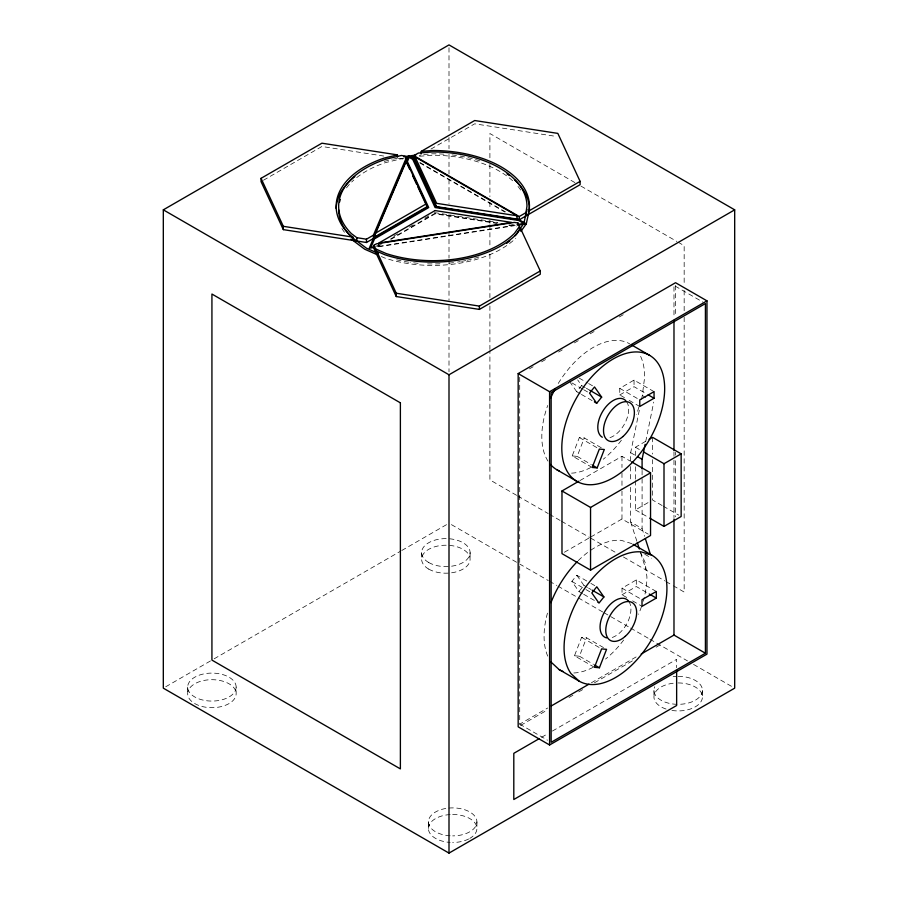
<?xml version="1.0" encoding="UTF-8"?>
<svg xmlns="http://www.w3.org/2000/svg" width="898" height="898" viewBox="0 0 898 898"><rect width="100%" height="100%" fill="white"/><g stroke="black" fill="none" stroke-linecap="round" stroke-linejoin="round"><path stroke-width="0.67" stroke-dasharray="4.49 3.37" d="M630.665 461.011L630.665 452.693L639.814 407.759M641.475 399.588L643.125 391.506M645.696 441.591L653.733 402.102M638.905 406.951L637.771 410.756A72.727 41.981 -60 0 1 636.267 414.449M592.209 467.465L572.217 455.926L579.356 437.517L584.306 437.955L604.298 449.505M572.217 455.926L577.156 456.364L584.306 437.955M594.465 667.304L574.473 655.765L581.612 637.356L586.562 637.793L606.554 649.344M574.473 655.765L579.423 656.202L586.562 637.793M580.243 393.762L576.718 391.719L581.668 385.568L577.695 379.921M582.499 593.6L578.974 591.558L571.835 581.399L576.785 575.248L589.717 582.712M578.974 591.558L583.925 585.406L576.785 575.248M263.44 180.251L321.911 146.486L383.715 156.05M419.265 155.814L421.229 154.681M430.95 149.068L474.694 123.823L556.446 136.462M375.791 246.479L379.383 244.402M393.751 236.107L398.544 233.345M409.32 227.115L414.113 224.354M424.889 218.135L429.682 215.363M381.201 244.368L376.43 247.13L516.922 225.319M390.731 238.868L434.845 213.398L497.93 223.164M378.821 243.032L378.821 246.333L381.212 244.952M390.787 239.418L435.059 213.859L496.594 223.389M529.438 368.865L533.086 366.766M541.584 361.849L546.444 359.043M558.59 352.038L562.238 349.928M574.383 342.913L579.244 340.106M590.177 333.798L595.037 330.992M619.328 316.972L624.189 314.165M624.469 397.657L619.766 394.94L619.766 388.34L634.044 380.101L654.047 391.64M619.766 394.94L634.044 386.69L646.987 394.166M165.737 686.768L212.949 659.514M214.162 658.806L400.575 551.181M401.788 550.485L447.788 523.927M635.436 455.589L635.436 447.238L646.863 440.637M579.973 480.565L621.977 456.319L630.306 461.134M635.436 480.666L635.436 509.918L649.153 501.993M564.382 552.248L589.582 537.7M590.772 537.004L621.977 518.999L648.165 534.119M626.725 597.496L622.022 594.779L622.022 588.179L636.3 579.928L656.303 591.479M622.022 594.779L636.3 586.529L648.064 593.32M519.717 377.272L519.717 724.147L547.657 708.017M591.389 682.772L637.546 656.124M520.582 725.449L547.219 710.071M569.006 697.488L573.856 694.693M578.694 691.898L583.532 689.103M594.431 682.806L633.169 660.445M656.169 647.166L661.018 644.371M541.55 737.314L547.578 733.834M552.405 731.051L676.643 659.323L676.643 667.719M384.198 161.382L392.145 159.462M393.47 159.137L397.444 158.171M404.01 158.138L385.444 162.628A94.155 54.363 0 0 0 354.811 179.151M378.821 246.333L511.636 225.712L508.897 225.286M423.733 154.49L432.477 153.805A96.658 55.799 0 0 1 446.497 154.366M419.624 156.252L432.477 155.242A94.155 54.363 0 0 1 513.297 181.396M398.409 158.329L403.819 159.159M434.464 212.602L497.851 222.401M511.636 224.534L514.386 224.96M508.897 224.859L516.777 226.083M631.855 543.638L621.214 540.349A72.727 41.981 -60 0 0 589.907 550.822M381.336 256.525L384.771 258.029A96.658 55.799 0 0 0 515.778 238.239M574.888 182.586L489.904 133.521L489.904 158.766M580.961 186.099L676.879 241.472M678.091 242.168L684.164 245.682L684.164 284.947M675.195 286.103L702.999 302.155M419.882 162.459L505.911 212.119M419.961 163.032L504.901 212.074M645.729 397.488L642.306 395.502L644.663 377.093A72.727 41.981 -60 0 0 639.185 353.588M619.766 388.34L639.758 399.891M629.172 400.373L639.758 406.491M579.232 378.125L587.46 382.874M588.639 383.558L594.521 386.948M581.668 385.568L585.193 387.61M586.372 388.284L589.896 390.327M571.925 382.918L582.51 389.036M583.689 389.71L589.571 393.111M581.421 394.435L593.185 401.238M635.436 447.238L640.195 449.988M630.665 452.693L636.379 455.993M579.356 437.517L599.348 449.067M577.156 456.364L591.277 464.513M662.107 505.518L652.577 500.018L652.577 459.63M663.296 506.203L678.765 515.138M635.436 509.918L648.536 517.472M630.665 487.333L630.665 521.974L642.092 528.574L644.573 536.297M644.764 554.212L651.622 558.174M516.608 495.314L489.904 479.891L489.904 350.882M517.82 496.022L548.184 513.544M549.396 514.24L560.318 520.548M561.531 521.255L589.458 537.374M590.671 538.082L617.386 553.494M623.459 557.007L664.733 580.838M665.957 581.534L672.018 585.047M673.242 585.743L684.164 592.051L684.164 317.196M622.022 588.179L639.668 598.371M632.607 600.885L642.014 606.318M590.895 583.397L596.777 586.787M583.925 585.406L587.449 587.438M588.628 588.123L590.985 589.481M571.835 581.399L584.778 588.875M585.945 589.548L591.827 592.949M583.678 594.274L597.799 602.423M451.425 524.623L548.263 580.535M549.475 581.231L556.738 585.429M557.95 586.125L602.738 611.987M603.95 612.683L629.363 627.354M630.576 628.061L648.738 638.545M649.95 639.241L687.475 660.906M693.525 664.397L732.263 686.768M581.612 637.356L601.615 648.895M579.423 656.202L593.533 664.352M519.717 724.147L547.522 740.199M569.579 381.56L576.718 391.719M640.195 551.574L645.168 562.575L646.919 576.931A72.727 41.981 -60 0 1 644.596 595.924M630.665 521.974L636.884 541.281M640.611 552.876L646.044 569.747M678.181 676.34A24.246 13.998 0 0 1 702.427 690.337L702.427 696.927M684.164 290.548L684.164 311.584M675.543 285.519L675.543 316.354M675.543 452.334L675.543 455.14M675.543 460.753L675.543 516.821M673.983 286.81L673.983 317.578M673.983 451.851L673.983 458.844M673.983 460.247L673.983 517.596M653.946 690.337L653.946 696.927M652.577 437.337L652.577 454.051M642.092 470.384L642.092 477.309M642.092 478.69L642.092 528.574M636.3 579.928L636.3 586.529M635.436 466.736L635.436 479.274M634.044 380.101L634.044 386.69M630.665 466.556L630.665 481.788M621.977 456.319L621.977 467.465M621.977 473.033L621.977 489.747M621.977 491.139L621.977 518.999M489.904 164.368L489.904 196.628M489.904 202.23L489.904 209.245M489.904 220.47L489.904 223.265M489.904 224.668L489.904 247.107M489.904 254.123L489.904 297.597M489.904 306.005L489.904 349.479M476.917 821.883L476.917 828.484M470.103 552.607L470.103 559.207M449 47.706L449 131.871M449 137.484L449 148.698M449 154.31L449 173.954M449 179.555L449 203.408M449 214.633L449 230.056M449 231.459L449 258.108M449 259.511L449 300.19M449 305.803L449 371.727M428.425 821.883L428.425 828.484A24.246 13.998 0 0 0 450.145 842.403M421.611 552.607L421.611 559.207M236.152 687.082A24.246 13.998 0 0 1 199.794 699.205A24.246 13.998 0 0 1 199.794 674.97A24.246 13.998 0 0 1 236.152 687.082L236.152 693.683A24.246 13.998 0 0 1 199.794 705.806A24.246 13.998 0 0 1 199.794 681.56A24.246 13.998 0 0 1 236.152 693.683M187.671 687.082L187.671 693.683M448.877 808.065A24.246 13.998 0 0 1 476.838 820.783A24.246 13.998 0 0 1 452.671 835.881M450.145 835.802A24.246 13.998 0 0 1 428.503 822.983A24.246 13.998 0 0 1 446.396 808.368M702.427 690.337A24.246 13.998 0 0 1 678.181 704.324M676.924 704.313A24.246 13.998 0 0 1 654.765 686.712M673.141 676.643A24.246 13.998 0 0 1 676.924 676.362M452.671 814.486A24.246 13.998 0 0 1 475.064 823.129A24.246 13.998 0 0 1 469.811 838.384M468.655 839.001A24.246 13.998 0 0 1 452.671 842.481M428.425 828.484A24.246 13.998 0 0 1 450.145 814.565M678.181 682.94A24.246 13.998 0 0 1 702.214 698.756A24.246 13.998 0 0 1 671.906 710.453M666.058 709.05A24.246 13.998 0 0 1 654.608 693.66A24.246 13.998 0 0 1 676.924 682.951M626.613 401.687A21.844 12.606 -60 0 1 625.491 422.105A21.844 12.606 -60 0 1 609.237 437.865M621.394 440.211A72.727 41.981 -60 0 1 603.288 459.215M590.805 467.499A72.727 41.981 -60 0 1 571.498 473.145M547.982 461.101A72.727 41.981 -60 0 1 547.713 405.458M558.253 383.468A72.727 41.981 -60 0 1 629.599 343.799M628.869 601.525A21.844 12.606 -60 0 1 627.747 621.944A21.844 12.606 -60 0 1 611.504 637.692M644.281 597.237A72.727 41.981 -60 0 1 643.204 601.245M641.498 606.61A72.727 41.981 -60 0 1 638.523 614.288M623.65 640.05A72.727 41.981 -60 0 1 605.544 659.053M593.062 667.337A72.727 41.981 -60 0 1 573.755 672.984M547.713 656.124A72.727 41.981 -60 0 1 547.791 611.998M578.245 560.644A72.727 41.981 -60 0 1 588.785 551.619M478.926 257.008A94.155 54.363 0 0 1 467.117 260.229M465.759 260.532A94.155 54.363 0 0 1 461.639 261.363M460.259 261.61A94.155 54.363 0 0 1 457.497 262.07M453.535 262.643A94.155 54.363 0 0 1 448.147 263.249M439.953 263.81A94.155 54.363 0 0 1 424.956 263.788M418.12 263.305A94.155 54.363 0 0 1 410.072 262.362M408.758 262.171A94.155 54.363 0 0 1 395.064 259.41M346.493 187.884A94.155 54.363 0 0 1 353.834 180.004M518 186.447A94.155 54.363 0 0 1 521.188 190.847M344.473 232.268A96.658 55.799 0 0 1 340.712 226.554M452.053 154.927A96.658 55.799 0 0 1 457.509 155.657M460.191 156.095A96.658 55.799 0 0 1 480.845 161.191M428.716 562.507A24.246 13.998 0 0 0 469.272 556.232A24.246 13.998 0 0 0 439.582 539.092A24.246 13.998 0 0 0 428.716 562.507M428.716 569.096A24.246 13.998 0 0 0 469.272 562.833A24.246 13.998 0 0 0 439.582 545.692A24.246 13.998 0 0 0 428.716 569.096"/><path stroke-width="1.35" d="M642.092 468.992L642.092 459.293L645.146 444.319M525.453 216.227L526.969 206.125A94.155 54.363 0 0 0 432.477 151.953L418.345 153.053L413.832 155.657L413.832 158.957L436.102 206.955L519.246 219.819L580.108 184.685L580.108 181.385L557.826 133.387L474.694 120.523L421.229 151.38L421.229 153.58M526.969 209.414L523.848 223.49L515.228 235.624M528.316 214.577L529.461 206.113A96.658 55.799 0 0 0 432.477 150.505L421.229 151.38M597.159 467.914L604.298 449.505L599.348 449.067L592.209 467.465L597.159 467.914L592.456 465.198M599.415 667.753L606.554 649.344L601.615 648.895L594.465 667.304L599.415 667.753L594.712 665.036M373.411 235.186L406.098 158.317L405.054 156.05L401.361 155.477L385.444 159.328A94.155 54.363 0 0 0 351.432 233.66L356.843 237.701L366.463 239.194L373.411 235.186L373.411 238.486M375.241 233.312L406.143 160.641L426.213 203.88L375.241 233.312L375.241 236.612L426.213 207.18M519.515 226.285L514.52 233.323A94.155 54.363 0 0 1 386.017 253.483L375.701 248.948L373.983 245.244L376.43 243.829L514.386 222.412L517.978 222.962L519.515 226.285L519.515 229.585M521.39 230.719L526.262 223.871L529.461 209.414A96.658 55.799 0 0 0 514.487 179.768M596.71 403.269L601.66 397.118L594.521 386.948L589.571 393.111L596.71 403.269L594.364 401.911M603.916 596.945L598.977 603.108L591.827 592.949L596.777 586.787L603.916 596.945L592.152 590.154M163.313 209.84L449 44.9L734.687 209.84L734.687 688.16L449 853.1L163.313 688.16L163.313 209.84L449 374.78L734.687 209.84M417.896 187.02L427.325 207.348L366.463 242.494L283.33 229.63L261.049 181.632L261.049 178.332L321.911 143.197L397.444 154.883L397.444 157.071M413.832 155.657L519.246 216.519L525.453 212.927M528.316 211.277L580.108 181.385M376.745 251.204L396.254 293.242L479.397 306.106L540.259 270.96L520.571 228.563L516.676 234.041A96.658 55.799 0 0 1 384.771 254.729L376.745 251.204L376.745 254.504L364.7 249.206L351.084 239.036M373.983 245.244L373.983 248.544L396.254 296.542L479.397 309.406L540.259 274.26L540.259 270.96M518.168 373.579L675.543 282.713L706.973 300.852L706.973 654.126L549.587 744.981L518.168 726.841L518.168 373.579L549.587 391.719L706.973 300.852M654.047 398.241L639.758 406.491L639.758 399.891L654.047 391.64L654.047 398.241L648.165 394.839M649.153 439.324L652.577 437.337L681.144 453.838L681.144 516.507L664.004 526.408L649.725 518.157M631.496 461.819L650.545 472.819L650.545 535.489L590.547 570.129L561.98 553.639L561.98 490.959L578.783 481.261M643.765 452.042L664.004 463.727L681.144 453.838M561.98 490.959L590.547 507.449L650.545 472.819M656.303 598.079L642.014 606.318L642.014 599.729L656.303 591.479L656.303 598.079L649.243 594.005M551.305 705.918L588.953 684.175M641.194 654.013L673.983 635.077L705.413 653.228L705.413 303.558L551.148 392.617L551.148 742.287L705.413 653.228M539.137 738.706L513.802 753.332L513.802 799.512L676.643 705.502L676.643 670.514M397.444 154.883L384.198 158.082A96.658 55.799 0 0 0 349.266 234.378L352.903 237.094L352.903 240.395M403.718 156.667L415.729 155.107M405.335 157.823L414.371 156.656M374.578 246.669L370.975 247.231L374.533 238.846L428.716 207.561L407.389 161.606L409.196 157.363L412.71 159.328L435.081 207.539L518.595 220.459L523.848 223.49L517.091 224.545M374.039 247.5L369.258 248.241L408.534 155.893L413.832 158.957M518.18 225.117L526.262 223.871L516.821 218.416M517.035 215.778L436.641 203.341L415.101 156.937L517.035 215.778L517.035 219.078L436.641 206.641L415.101 160.237L415.101 156.937M261.049 178.332L283.33 226.33L352.903 237.094M651.858 555.189L641.206 551.9A72.727 41.981 -60 0 0 579.131 597.17A72.727 41.981 -60 0 0 570.96 673.567L579.131 681.144A72.727 41.981 -60 0 0 651.858 639.163A72.727 41.981 -60 0 0 651.858 555.189L633.034 544.323M377.991 253.258L366.463 248.185L351.432 236.96M631.956 345.158L649.602 355.35A72.727 41.981 -60 0 1 626.546 468.004A72.727 41.981 -60 0 1 563.562 431.635A72.727 41.981 -60 0 1 649.602 355.35M589.896 390.327L601.66 397.118M637.524 456.655L642.092 459.293M556.883 469.766L576.875 481.306M550.968 662.017L559.14 669.594L579.131 681.144M406.098 161.606L409.634 169.239M412.586 175.593L416.717 184.483M645.404 538.867L650.376 554.313M637.288 542.56L639.365 549.004M673.983 320.373L673.983 450.459M673.983 518.988L673.983 635.077M664.004 463.727L664.004 526.408M590.547 507.449L590.547 570.129M549.587 391.719L549.587 744.981M519.246 216.519L519.246 219.819M517.978 222.962L517.978 225.162M479.397 306.106L479.397 309.406M449 374.78L449 853.1M406.098 158.317L406.143 162.841M396.254 293.242L396.254 296.542M375.701 248.948L375.701 252.248M366.463 239.194L366.463 242.494M356.843 237.701L356.843 241.001M283.33 226.33L283.33 229.63M602.322 437.236A21.844 12.606 -60 0 1 603.31 410.397A21.844 12.606 -60 0 1 625.895 400.8M559.319 471.001A72.727 41.981 -60 0 1 550.474 464.446M550.743 397.881A72.727 41.981 -60 0 1 554.908 389.339M606.644 637.883A21.844 12.606 -60 0 1 605.061 611.044A21.844 12.606 -60 0 1 628.869 601.525M562.866 671.356A72.727 41.981 -60 0 1 559.14 669.594M550.968 602.637A72.727 41.981 -60 0 1 577.268 561.62M509.806 240.9A94.155 54.363 0 0 1 506.629 243.358M350.422 235.938A94.155 54.363 0 0 1 338.647 209.795M339.556 202.061A94.155 54.363 0 0 1 340.297 199.491M336.166 208.482A96.658 55.799 0 0 1 354.833 176.625M507.011 173.853A96.658 55.799 0 0 1 509.289 175.48M435.059 210.57L378.821 243.032L511.636 222.412L435.059 210.57M400.385 402.843L211.928 294.039L211.928 660.097L400.385 768.901L400.385 402.843M520.604 230.82L520.604 228.62L520.571 230.764M622.943 436.54A21.844 12.606 -60 0 0 629.868 402.708A21.844 12.606 -60 0 0 604.04 425.618A21.844 12.606 -60 0 0 622.943 436.54M625.21 636.379A21.844 12.606 -60 0 0 632.125 602.547A21.844 12.606 -60 0 0 606.296 625.457A21.844 12.606 -60 0 0 625.21 636.379"/></g></svg>
